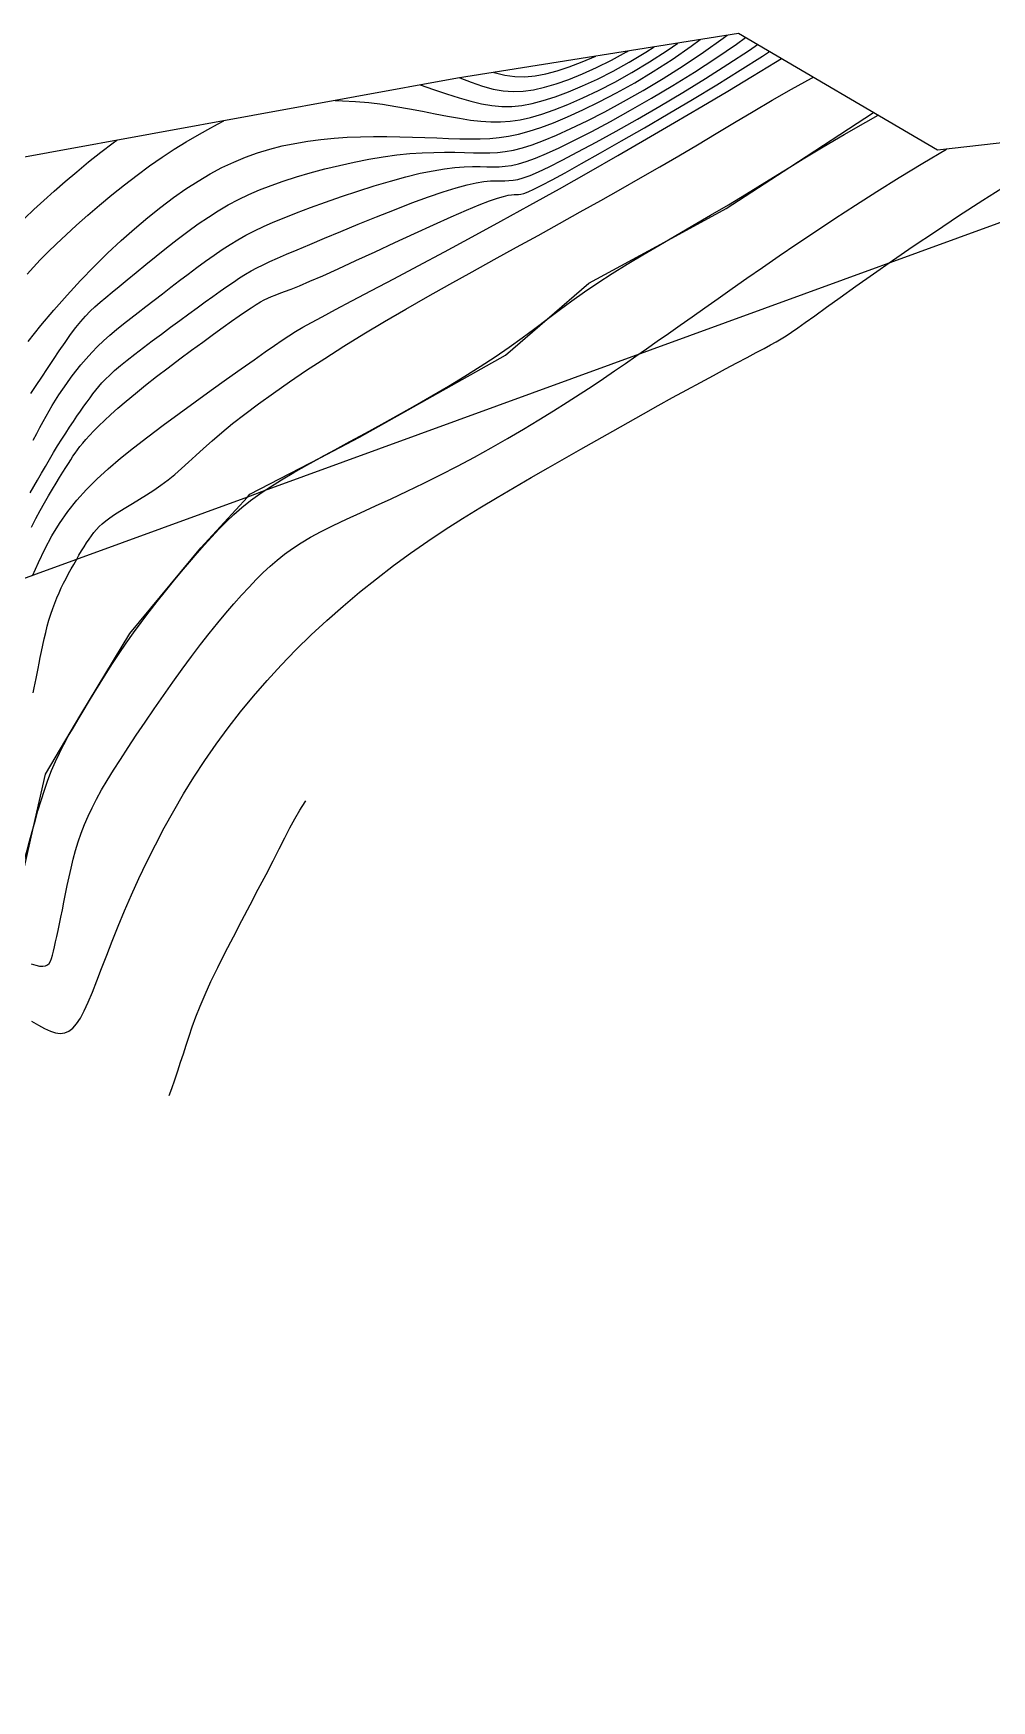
# Model space of a CAD drawing. Header units: metres. Extents: x 241192 to 243846, y 277833 to 281228.
# Drawn here: x 243705.2 to 243739.2, y 281166.8 to 281226 of the extents above; entities that cross this region are included whole.
import ezdxf

# ---------------------------------------------------------------- set-up
doc = ezdxf.new("R2010")
doc.units = ezdxf.units.M
for name, color, linetype in [('TERRAIN_BOUNDARY', 6, 'Continuous'), ('TERRAIN_CONTOUR_1M', 3, 'Continuous'), ('TERRAIN_CONTOUR_5M_SUPPLEMENT', 4, 'Continuous')]:
    doc.layers.add(name, color=color, linetype=linetype)

msp = doc.modelspace()

# ---------------------------------------------------------------- linework, layer by layer
at = {"layer": 'TERRAIN_BOUNDARY'}
msp.add_polyline3d([(243745.421, 281222.791, 0), (243737.295, 281221.867, 0), (243730.231, 281226.018, 0), (243720.239, 281224.425, 0), (243694.771, 281219.777, 0), (243676.151, 281213.339, 0), (243667.336, 281210.203, 0), (243634.22, 281202.514, 0), (243606.489, 281195.27, 0), (243594.248, 281193.958, 0), (243583.689, 281188.269, 0), (243579.782, 281189.576, 0), (243568.34, 281189.293, 0), (243546.752, 281188.108, 0)], dxfattribs=at)
at = {"layer": 'TERRAIN_CONTOUR_1M'}
for points in [[(243705.06, 281209.686, 13), (243705.187, 281209.909, 13), (243705.32, 281210.141, 13), (243705.458, 281210.381, 13), (243705.599, 281210.625, 13), (243705.743, 281210.871, 13), (243705.888, 281211.115, 13), (243706.032, 281211.355, 13), (243706.176, 281211.587, 13), (243706.317, 281211.81, 13), (243706.455, 281212.021, 13), (243706.589, 281212.222, 13), (243706.719, 281212.413, 13), (243706.844, 281212.593, 13), (243706.964, 281212.762, 13), (243707.078, 281212.92, 13), (243707.185, 281213.067, 13), (243707.286, 281213.205, 13), (243707.386, 281213.335, 13), (243707.49, 281213.463, 13), (243707.603, 281213.592, 13), (243707.732, 281213.727, 13), (243707.881, 281213.872, 13), (243708.056, 281214.031, 13), (243708.264, 281214.208, 13), (243708.507, 281214.405, 13), (243708.78, 281214.62, 13), (243709.078, 281214.849, 13), (243709.392, 281215.087, 13), (243709.718, 281215.33, 13), (243710.046, 281215.574, 13), (243710.372, 281215.814, 13), (243710.688, 281216.046, 13), (243710.989, 281216.266, 13), (243711.274, 281216.474, 13), (243711.545, 281216.669, 13), (243711.801, 281216.852, 13), (243712.045, 281217.021, 13), (243712.276, 281217.178, 13), (243712.496, 281217.322, 13), (243712.706, 281217.453, 13), (243712.908, 281217.571, 13), (243713.112, 281217.682, 13), (243713.329, 281217.791, 13), (243713.569, 281217.904, 13), (243713.845, 281218.027, 13), (243714.166, 281218.167, 13), (243714.545, 281218.327, 13), (243714.992, 281218.515, 13), (243715.513, 281218.734, 13), (243716.094, 281218.977, 13), (243716.715, 281219.233, 13), (243717.356, 281219.494, 13), (243717.999, 281219.749, 13), (243718.623, 281219.99, 13), (243719.208, 281220.206, 13), (243719.736, 281220.388, 13), (243720.191, 281220.528, 13), (243720.578, 281220.631, 13), (243720.903, 281220.702, 13), (243721.177, 281220.746, 13), (243721.408, 281220.77, 13), (243721.603, 281220.78, 13), (243721.772, 281220.781, 13), (243721.924, 281220.78, 13), (243722.066, 281220.782, 13), (243722.214, 281220.794, 13), (243722.379, 281220.825, 13), (243722.576, 281220.881, 13), (243722.819, 281220.97, 13), (243723.122, 281221.1, 13), (243723.498, 281221.277, 13), (243723.962, 281221.509, 13), (243724.521, 281221.801, 13), (243725.164, 281222.148, 13), (243725.875, 281222.541, 13), (243726.636, 281222.973, 13), (243727.431, 281223.435, 13), (243728.243, 281223.919, 13), (243729.055, 281224.417, 13), (243729.851, 281224.921, 13), (243730.615, 281225.423, 13), (243730.906, 281225.621, 13)], [(243705.078, 281213.219, 11), (243705.267, 281213.5, 11), (243705.466, 281213.799, 11), (243705.671, 281214.109, 11), (243705.88, 281214.423, 11), (243706.088, 281214.733, 11), (243706.293, 281215.03, 11), (243706.49, 281215.308, 11), (243706.678, 281215.558, 11), (243706.853, 281215.775, 11), (243707.021, 281215.966, 11), (243707.187, 281216.138, 11), (243707.358, 281216.3, 11), (243707.541, 281216.461, 11), (243707.741, 281216.63, 11), (243707.965, 281216.813, 11), (243708.218, 281217.021, 11), (243708.506, 281217.259, 11), (243708.824, 281217.522, 11), (243709.167, 281217.804, 11), (243709.527, 281218.097, 11), (243709.899, 281218.394, 11), (243710.277, 281218.689, 11), (243710.654, 281218.974, 11), (243711.026, 281219.242, 11), (243711.387, 281219.488, 11), (243711.741, 281219.713, 11), (243712.095, 281219.92, 11), (243712.453, 281220.11, 11), (243712.822, 281220.287, 11), (243713.207, 281220.454, 11), (243713.615, 281220.613, 11), (243714.05, 281220.766, 11), (243714.517, 281220.916, 11), (243715.01, 281221.061, 11), (243715.522, 281221.198, 11), (243716.044, 281221.326, 11), (243716.569, 281221.442, 11), (243717.089, 281221.544, 11), (243717.598, 281221.63, 11), (243718.086, 281221.697, 11), (243718.548, 281221.743, 11), (243718.984, 281221.773, 11), (243719.394, 281221.788, 11), (243719.78, 281221.792, 11), (243720.143, 281221.789, 11), (243720.484, 281221.782, 11), (243720.804, 281221.775, 11), (243721.104, 281221.77, 11), (243721.386, 281221.773, 11), (243721.661, 281221.787, 11), (243721.939, 281221.817, 11), (243722.23, 281221.869, 11), (243722.547, 281221.948, 11), (243722.899, 281222.059, 11), (243723.297, 281222.207, 11), (243723.753, 281222.397, 11), (243724.273, 281222.632, 11), (243724.851, 281222.912, 11), (243725.478, 281223.233, 11), (243726.142, 281223.592, 11), (243726.835, 281223.986, 11), (243727.545, 281224.412, 11), (243728.264, 281224.867, 11), (243728.981, 281225.348, 11), (243729.686, 281225.85, 11), (243729.822, 281225.952, 11)], [(243705.162, 281211.552, 12), (243705.287, 281211.792, 12), (243705.404, 281212.013, 12), (243705.515, 281212.218, 12), (243705.622, 281212.413, 12), (243705.73, 281212.601, 12), (243705.839, 281212.787, 12), (243705.955, 281212.974, 12), (243706.078, 281213.167, 12), (243706.212, 281213.368, 12), (243706.357, 281213.577, 12), (243706.513, 281213.793, 12), (243706.68, 281214.011, 12), (243706.856, 281214.232, 12), (243707.043, 281214.452, 12), (243707.241, 281214.67, 12), (243707.448, 281214.883, 12), (243707.664, 281215.09, 12), (243707.891, 281215.293, 12), (243708.127, 281215.493, 12), (243708.373, 281215.693, 12), (243708.629, 281215.895, 12), (243708.895, 281216.1, 12), (243709.171, 281216.311, 12), (243709.457, 281216.529, 12), (243709.753, 281216.757, 12), (243710.056, 281216.99, 12), (243710.364, 281217.227, 12), (243710.674, 281217.463, 12), (243710.983, 281217.695, 12), (243711.289, 281217.919, 12), (243711.589, 281218.133, 12), (243711.88, 281218.332, 12), (243712.161, 281218.514, 12), (243712.439, 281218.683, 12), (243712.723, 281218.842, 12), (243713.021, 281218.996, 12), (243713.342, 281219.148, 12), (243713.693, 281219.303, 12), (243714.085, 281219.464, 12), (243714.525, 281219.637, 12), (243715.018, 281219.822, 12), (243715.554, 281220.017, 12), (243716.119, 281220.215, 12), (243716.701, 281220.409, 12), (243717.284, 281220.596, 12), (243717.856, 281220.767, 12), (243718.403, 281220.918, 12), (243718.911, 281221.042, 12), (243719.37, 281221.136, 12), (243719.781, 281221.202, 12), (243720.149, 281221.245, 12), (243720.479, 281221.269, 12), (243720.775, 281221.28, 12), (243721.044, 281221.281, 12), (243721.288, 281221.278, 12), (243721.514, 281221.275, 12), (243721.726, 281221.277, 12), (243721.937, 281221.291, 12), (243722.159, 281221.321, 12), (243722.403, 281221.375, 12), (243722.683, 281221.459, 12), (243723.01, 281221.579, 12), (243723.398, 281221.742, 12), (243723.857, 281221.953, 12), (243724.397, 281222.217, 12), (243725.008, 281222.53, 12), (243725.676, 281222.887, 12), (243726.389, 281223.282, 12), (243727.133, 281223.71, 12), (243727.894, 281224.165, 12), (243728.66, 281224.642, 12), (243729.416, 281225.134, 12), (243730.15, 281225.637, 12), (243730.479, 281225.872, 12)], [(243757.188, 281225.724, 17), (243713.371, 281209.753, 17)], [(243715.889, 281223.631, 9), (243716.15, 281223.624, 9), (243716.618, 281223.599, 9), (243717.095, 281223.557, 9), (243717.575, 281223.497, 9), (243718.054, 281223.422, 9), (243718.529, 281223.338, 9), (243718.996, 281223.249, 9), (243719.45, 281223.16, 9), (243719.888, 281223.075, 9), (243720.307, 281222.998, 9), (243720.702, 281222.936, 9), (243721.073, 281222.892, 9), (243721.425, 281222.868, 9), (243721.768, 281222.867, 9), (243722.113, 281222.893, 9), (243722.467, 281222.946, 9), (243722.84, 281223.031, 9), (243723.242, 281223.148, 9), (243723.681, 281223.301, 9), (243724.165, 281223.492, 9), (243724.689, 281223.721, 9), (243725.247, 281223.986, 9), (243725.833, 281224.288, 9), (243726.44, 281224.627, 9), (243727.062, 281225.001, 9), (243727.691, 281225.41, 9), (243728.064, 281225.672, 9)], [(243705.106, 281208.467, 14), (243705.259, 281208.768, 14), (243705.411, 281209.054, 14), (243705.56, 281209.324, 14), (243705.705, 281209.577, 14), (243705.844, 281209.814, 14), (243705.976, 281210.034, 14), (243706.101, 281210.236, 14), (243706.215, 281210.42, 14), (243706.32, 281210.585, 14), (243706.412, 281210.732, 14), (243706.497, 281210.864, 14), (243706.577, 281210.986, 14), (243706.655, 281211.101, 14), (243706.737, 281211.214, 14), (243706.825, 281211.329, 14), (243706.924, 281211.449, 14), (243707.037, 281211.58, 14), (243707.167, 281211.726, 14), (243707.318, 281211.886, 14), (243707.491, 281212.062, 14), (243707.691, 281212.256, 14), (243707.918, 281212.468, 14), (243708.176, 281212.698, 14), (243708.467, 281212.948, 14), (243708.794, 281213.219, 14), (243709.157, 281213.51, 14), (243709.549, 281213.816, 14), (243709.958, 281214.129, 14), (243710.375, 281214.443, 14), (243710.789, 281214.751, 14), (243711.19, 281215.046, 14), (243711.568, 281215.322, 14), (243711.912, 281215.571, 14), (243712.215, 281215.787, 14), (243712.478, 281215.974, 14), (243712.707, 281216.132, 14), (243712.906, 281216.266, 14), (243713.081, 281216.377, 14), (243713.235, 281216.47, 14), (243713.374, 281216.546, 14), (243713.502, 281216.609, 14), (243713.626, 281216.662, 14), (243713.757, 281216.713, 14), (243713.909, 281216.769, 14), (243714.096, 281216.838, 14), (243714.33, 281216.928, 14), (243714.625, 281217.047, 14), (243714.994, 281217.203, 14), (243715.452, 281217.403, 14), (243716.003, 281217.652, 14), (243716.631, 281217.94, 14), (243717.309, 281218.253, 14), (243718.011, 281218.579, 14), (243718.713, 281218.903, 14), (243719.389, 281219.213, 14), (243720.014, 281219.494, 14), (243720.561, 281219.733, 14), (243721.013, 281219.921, 14), (243721.374, 281220.06, 14), (243721.658, 281220.159, 14), (243721.876, 281220.223, 14), (243722.04, 281220.261, 14), (243722.163, 281220.279, 14), (243722.257, 281220.285, 14), (243722.334, 281220.285, 14), (243722.406, 281220.286, 14), (243722.49, 281220.298, 14), (243722.599, 281220.329, 14), (243722.749, 281220.387, 14), (243722.956, 281220.481, 14), (243723.234, 281220.62, 14), (243723.599, 281220.812, 14), (243724.066, 281221.065, 14), (243724.645, 281221.386, 14), (243725.321, 281221.766, 14), (243726.073, 281222.195, 14), (243726.883, 281222.663, 14), (243727.729, 281223.159, 14), (243728.592, 281223.672, 14), (243729.451, 281224.191, 14), (243730.286, 281224.707, 14), (243731.08, 281225.21, 14), (243731.33, 281225.372, 14)], [(243718.912, 281224.183, 8), (243719.389, 281224.021, 8), (243719.852, 281223.866, 8), (243720.295, 281223.726, 8), (243720.711, 281223.606, 8), (243721.099, 281223.515, 8), (243721.465, 281223.453, 8), (243721.818, 281223.422, 8), (243722.168, 281223.422, 8), (243722.523, 281223.456, 8), (243722.893, 281223.523, 8), (243723.287, 281223.625, 8), (243723.714, 281223.762, 8), (243724.181, 281223.936, 8), (243724.683, 281224.147, 8), (243725.216, 281224.393, 8), (243725.771, 281224.675, 8), (243726.344, 281224.992, 8), (243726.927, 281225.343, 8), (243727.225, 281225.538, 8)], [(243720.32, 281224.438, 7), (243720.72, 281224.277, 7), (243721.125, 281224.138, 7), (243721.505, 281224.038, 7), (243721.868, 281223.976, 7), (243722.223, 281223.952, 7), (243722.579, 281223.965, 7), (243722.946, 281224.015, 7), (243723.332, 281224.101, 7), (243723.747, 281224.223, 7), (243724.197, 281224.381, 7), (243724.678, 281224.573, 7), (243725.184, 281224.801, 7), (243725.709, 281225.062, 7), (243726.247, 281225.357, 7), (243726.305, 281225.392, 7)], [(243721.526, 281224.63, 6), (243721.545, 281224.623, 6), (243721.917, 281224.531, 6), (243722.278, 281224.482, 6), (243722.636, 281224.475, 6), (243722.999, 281224.507, 6), (243723.378, 281224.578, 6), (243723.78, 281224.684, 6), (243724.213, 281224.825, 6), (243724.672, 281225, 6), (243725.152, 281225.208, 6), (243725.153, 281225.208, 6)], [(243705.161, 281202.581, 16), (243705.198, 281202.752, 16), (243705.233, 281202.921, 16), (243705.267, 281203.091, 16), (243705.301, 281203.265, 16), (243705.335, 281203.446, 16), (243705.372, 281203.636, 16), (243705.412, 281203.838, 16), (243705.456, 281204.051, 16), (243705.502, 281204.27, 16), (243705.553, 281204.493, 16), (243705.606, 281204.718, 16), (243705.663, 281204.942, 16), (243705.724, 281205.16, 16), (243705.788, 281205.372, 16), (243705.856, 281205.574, 16), (243705.928, 281205.767, 16), (243706.003, 281205.953, 16), (243706.081, 281206.132, 16), (243706.162, 281206.307, 16), (243706.245, 281206.477, 16), (243706.332, 281206.645, 16), (243706.42, 281206.812, 16), (243706.511, 281206.978, 16), (243706.603, 281207.143, 16), (243706.696, 281207.306, 16), (243706.789, 281207.464, 16), (243706.881, 281207.618, 16), (243706.973, 281207.765, 16), (243707.062, 281207.905, 16), (243707.149, 281208.035, 16), (243707.233, 281208.157, 16), (243707.318, 281208.27, 16), (243707.408, 281208.378, 16), (243707.505, 281208.483, 16), (243707.614, 281208.586, 16), (243707.739, 281208.691, 16), (243707.883, 281208.8, 16), (243708.05, 281208.915, 16), (243708.243, 281209.038, 16), (243708.458, 281209.169, 16), (243708.691, 281209.309, 16), (243708.936, 281209.457, 16), (243709.19, 281209.615, 16), (243709.447, 281209.782, 16), (243709.703, 281209.959, 16), (243709.954, 281210.145, 16), (243710.196, 281210.341, 16), (243710.436, 281210.549, 16), (243710.681, 281210.771, 16), (243710.939, 281211.008, 16), (243711.217, 281211.262, 16), (243711.523, 281211.535, 16), (243711.865, 281211.829, 16), (243712.25, 281212.146, 16), (243712.686, 281212.486, 16), (243713.169, 281212.848, 16), (243713.697, 281213.23, 16), (243714.268, 281213.628, 16), (243714.878, 281214.04, 16), (243715.525, 281214.463, 16), (243716.204, 281214.895, 16), (243716.914, 281215.333, 16), (243717.65, 281215.774, 16), (243718.409, 281216.216, 16), (243719.183, 281216.66, 16), (243719.968, 281217.102, 16), (243720.759, 281217.543, 16), (243721.549, 281217.98, 16), (243722.333, 281218.412, 16), (243723.106, 281218.838, 16), (243723.864, 281219.257, 16), (243724.605, 281219.669, 16), (243725.332, 281220.076, 16), (243726.044, 281220.478, 16), (243726.744, 281220.876, 16), (243727.431, 281221.272, 16), (243728.108, 281221.667, 16), (243728.774, 281222.06, 16), (243729.431, 281222.454, 16), (243730.086, 281222.848, 16), (243730.746, 281223.242, 16), (243731.418, 281223.637, 16), (243732.108, 281224.031, 16), (243732.825, 281224.426, 16), (243732.886, 281224.458, 16)], [(243732.048, 281221.262, 17), (243735.02, 281223.204, 17)], [(243704.946, 281217.459, 9), (243705.169, 281217.706, 9), (243705.415, 281217.964, 9), (243705.688, 281218.238, 9), (243705.993, 281218.533, 9), (243706.333, 281218.854, 9), (243706.705, 281219.194, 9), (243707.103, 281219.549, 9), (243707.522, 281219.911, 9), (243707.957, 281220.274, 9), (243708.402, 281220.633, 9), (243708.852, 281220.981, 9), (243709.301, 281221.31, 9), (243709.744, 281221.617, 9), (243710.177, 281221.899, 9), (243710.595, 281222.158, 9), (243710.992, 281222.392, 9), (243711.365, 281222.602, 9), (243711.707, 281222.788, 9), (243711.942, 281222.91, 9)], [(243732.048, 281221.262, 17), (243732.523, 281221.553, 17), (243733.237, 281221.983, 17), (243733.979, 281222.421, 17), (243734.754, 281222.865, 17), (243735.188, 281223.105, 17)], [(243704.871, 281219.451, 8), (243705.19, 281219.757, 8), (243705.537, 281220.078, 8), (243705.907, 281220.412, 8), (243706.299, 281220.754, 8), (243706.708, 281221.101, 8), (243707.132, 281221.447, 8), (243707.566, 281221.789, 8), (243708.008, 281222.122, 8), (243708.14, 281222.217, 8)], [(243705.091, 281192.948, 18), (243705.252, 281192.897, 18), (243705.392, 281192.865, 18), (243705.506, 281192.855, 18), (243705.598, 281192.868, 18), (243705.671, 281192.902, 18), (243705.729, 281192.957, 18), (243705.775, 281193.034, 18), (243705.814, 281193.132, 18), (243705.848, 281193.25, 18), (243705.882, 281193.388, 18), (243705.919, 281193.546, 18), (243705.959, 281193.723, 18), (243706.002, 281193.919, 18), (243706.047, 281194.132, 18), (243706.095, 281194.361, 18), (243706.146, 281194.606, 18), (243706.199, 281194.867, 18), (243706.254, 281195.141, 18), (243706.312, 281195.428, 18), (243706.372, 281195.726, 18), (243706.437, 281196.032, 18), (243706.508, 281196.343, 18), (243706.585, 281196.658, 18), (243706.67, 281196.972, 18), (243706.763, 281197.285, 18), (243706.868, 281197.592, 18), (243706.983, 281197.893, 18), (243707.112, 281198.192, 18), (243707.255, 281198.494, 18), (243707.416, 281198.802, 18), (243707.595, 281199.124, 18), (243707.794, 281199.462, 18), (243708.016, 281199.823, 18), (243708.262, 281200.212, 18), (243708.534, 281200.631, 18), (243708.826, 281201.075, 18), (243709.136, 281201.537, 18), (243709.459, 281202.01, 18), (243709.79, 281202.486, 18), (243710.124, 281202.96, 18), (243710.458, 281203.423, 18), (243710.787, 281203.868, 18), (243711.107, 281204.29, 18), (243711.418, 281204.687, 18), (243711.719, 281205.062, 18), (243712.011, 281205.413, 18), (243712.294, 281205.742, 18), (243712.567, 281206.049, 18), (243712.832, 281206.336, 18), (243713.087, 281206.602, 18), (243713.335, 281206.848, 18), (243713.58, 281207.078, 18), (243713.831, 281207.296, 18), (243714.094, 281207.504, 18), (243714.375, 281207.706, 18), (243714.682, 281207.905, 18), (243715.022, 281208.106, 18), (243715.401, 281208.312, 18), (243715.826, 281208.524, 18), (243716.291, 281208.746, 18), (243716.792, 281208.978, 18), (243717.323, 281209.221, 18), (243717.879, 281209.475, 18), (243718.454, 281209.743, 18), (243719.043, 281210.024, 18), (243719.64, 281210.32, 18), (243720.241, 281210.63, 18), (243720.84, 281210.952, 18), (243721.433, 281211.282, 18), (243722.014, 281211.616, 18), (243722.58, 281211.949, 18), (243723.126, 281212.278, 18), (243723.647, 281212.599, 18), (243724.138, 281212.908, 18), (243724.596, 281213.202, 18), (243725.026, 281213.482, 18), (243725.434, 281213.753, 18), (243725.825, 281214.017, 18), (243726.205, 281214.278, 18), (243726.581, 281214.539, 18), (243726.957, 281214.803, 18), (243727.34, 281215.073, 18), (243727.736, 281215.352, 18), (243728.147, 281215.643, 18), (243728.576, 281215.946, 18), (243729.026, 281216.262, 18), (243729.498, 281216.595, 18), (243729.997, 281216.944, 18), (243730.524, 281217.311, 18), (243731.082, 281217.698, 18), (243731.673, 281218.106, 18), (243732.298, 281218.534, 18), (243732.957, 281218.979, 18), (243733.651, 281219.439, 18), (243734.379, 281219.914, 18), (243735.141, 281220.401, 18), (243735.939, 281220.898, 18), (243736.771, 281221.403, 18), (243737.62, 281221.904, 18)], [(243727.592, 281218.594, 17), (243727.995, 281218.828, 17), (243728.606, 281219.184, 17), (243729.231, 281219.549, 17), (243729.866, 281219.927, 17), (243730.509, 281220.317, 17), (243731.163, 281220.718, 17), (243731.833, 281221.131, 17), (243732.048, 281221.262, 17)], [(243727.592, 281218.594, 17), (243729.789, 281219.787, 17), (243732.048, 281221.262, 17)], [(243705.103, 281190.908, 19), (243705.346, 281190.761, 19), (243705.569, 281190.641, 19), (243705.772, 281190.55, 19), (243705.956, 281190.492, 19), (243706.125, 281190.47, 19), (243706.281, 281190.488, 19), (243706.427, 281190.548, 19), (243706.567, 281190.653, 19), (243706.703, 281190.807, 19), (243706.839, 281191.013, 19), (243706.977, 281191.273, 19), (243707.12, 281191.584, 19), (243707.269, 281191.941, 19), (243707.426, 281192.34, 19), (243707.594, 281192.778, 19), (243707.774, 281193.25, 19), (243707.969, 281193.752, 19), (243708.18, 281194.28, 19), (243708.409, 281194.829, 19), (243708.656, 281195.397, 19), (243708.921, 281195.979, 19), (243709.203, 281196.572, 19), (243709.504, 281197.173, 19), (243709.821, 281197.778, 19), (243710.156, 281198.383, 19), (243710.507, 281198.986, 19), (243710.875, 281199.582, 19), (243711.261, 281200.172, 19), (243711.665, 281200.755, 19), (243712.087, 281201.332, 19), (243712.528, 281201.901, 19), (243712.989, 281202.463, 19), (243713.471, 281203.018, 19), (243713.973, 281203.565, 19), (243714.496, 281204.104, 19), (243715.039, 281204.634, 19), (243715.599, 281205.153, 19), (243716.174, 281205.661, 19), (243716.761, 281206.155, 19), (243717.358, 281206.634, 19), (243717.963, 281207.098, 19), (243718.573, 281207.543, 19), (243719.188, 281207.97, 19), (243719.804, 281208.379, 19), (243720.42, 281208.773, 19), (243721.035, 281209.153, 19), (243721.648, 281209.521, 19), (243722.257, 281209.878, 19), (243722.861, 281210.227, 19), (243723.457, 281210.569, 19), (243724.046, 281210.906, 19), (243724.626, 281211.238, 19), (243725.196, 281211.563, 19), (243725.756, 281211.881, 19), (243726.306, 281212.191, 19), (243726.844, 281212.494, 19), (243727.371, 281212.788, 19), (243727.886, 281213.073, 19), (243728.387, 281213.347, 19), (243728.871, 281213.609, 19), (243729.332, 281213.858, 19), (243729.767, 281214.09, 19), (243730.169, 281214.304, 19), (243730.535, 281214.499, 19), (243730.859, 281214.671, 19), (243731.136, 281214.82, 19), (243731.366, 281214.944, 19), (243731.562, 281215.053, 19), (243731.739, 281215.158, 19), (243731.915, 281215.268, 19), (243732.106, 281215.395, 19), (243732.329, 281215.549, 19), (243732.6, 281215.741, 19), (243732.935, 281215.982, 19), (243733.348, 281216.279, 19), (243733.837, 281216.63, 19), (243734.396, 281217.027, 19), (243735.02, 281217.467, 19), (243735.702, 281217.943, 19), (243736.438, 281218.448, 19), (243737.221, 281218.978, 19), (243738.046, 281219.526, 19), (243738.907, 281220.087, 19), (243739.803, 281220.653, 19)], [(243723.422, 281215.854, 17), (243723.423, 281215.855, 17), (243723.858, 281216.18, 17), (243724.298, 281216.505, 17), (243724.753, 281216.829, 17), (243725.229, 281217.153, 17), (243725.734, 281217.479, 17), (243726.265, 281217.809, 17), (243726.821, 281218.142, 17), (243727.399, 281218.482, 17), (243727.592, 281218.594, 17)], [(243723.422, 281215.854, 17), (243724.909, 281217.137, 17), (243727.592, 281218.594, 17)], [(243715.36, 281210.932, 17), (243715.367, 281210.936, 17), (243715.879, 281211.215, 17), (243716.415, 281211.506, 17), (243716.972, 281211.808, 17), (243717.549, 281212.124, 17), (243718.139, 281212.452, 17), (243718.736, 281212.789, 17), (243719.333, 281213.132, 17), (243719.922, 281213.48, 17), (243720.497, 281213.829, 17), (243721.051, 281214.177, 17), (243721.577, 281214.522, 17), (243722.071, 281214.862, 17), (243722.537, 281215.196, 17), (243722.985, 281215.527, 17), (243723.422, 281215.854, 17)], [(243715.36, 281210.932, 17), (243716.755, 281211.658, 17), (243721.95, 281214.584, 17), (243723.422, 281215.854, 17)], [(243712.775, 281209.536, 17), (243712.863, 281209.632, 17), (243715.36, 281210.932, 17)], [(243713.371, 281209.753, 17), (243713.59, 281209.899, 17), (243713.991, 281210.15, 17), (243714.421, 281210.405, 17), (243714.881, 281210.667, 17), (243715.36, 281210.932, 17)], [(243705.177, 281197.818, 17), (243705.229, 281198.011, 17), (243705.333, 281198.382, 17), (243705.443, 281198.754, 17), (243705.559, 281199.121, 17), (243705.683, 281199.475, 17), (243705.813, 281199.81, 17), (243705.951, 281200.13, 17), (243706.097, 281200.437, 17), (243706.25, 281200.736, 17), (243706.411, 281201.031, 17), (243706.58, 281201.325, 17), (243706.756, 281201.624, 17), (243706.939, 281201.93, 17), (243707.131, 281202.248, 17), (243707.33, 281202.576, 17), (243707.538, 281202.914, 17), (243707.756, 281203.261, 17), (243707.983, 281203.615, 17), (243708.221, 281203.975, 17), (243708.47, 281204.34, 17), (243708.731, 281204.708, 17), (243709.002, 281205.08, 17), (243709.284, 281205.451, 17), (243709.571, 281205.82, 17), (243709.861, 281206.184, 17), (243710.151, 281206.54, 17), (243710.438, 281206.886, 17), (243710.719, 281207.219, 17), (243710.991, 281207.537, 17), (243711.252, 281207.838, 17), (243711.507, 281208.124, 17), (243711.761, 281208.397, 17), (243712.02, 281208.659, 17), (243712.29, 281208.913, 17), (243712.576, 281209.162, 17), (243712.885, 281209.408, 17), (243713.221, 281209.653, 17), (243713.371, 281209.753, 17)], [(243713.371, 281209.753, 17), (243712.775, 281209.536, 17)], [(243712.775, 281209.536, 17), (243595.401, 281166.753, 17), (243595.626, 281166.766, 17)], [(243705.177, 281197.818, 17), (243705.602, 281199.69, 17), (243706.858, 281201.803, 17), (243708.601, 281204.68, 17), (243711.12, 281207.728, 17), (243712.775, 281209.536, 17)], [(243709.999, 281188.26, 21), (243710.085, 281188.511, 21), (243710.193, 281188.824, 21), (243710.299, 281189.136, 21), (243710.401, 281189.444, 21), (243710.5, 281189.75, 21), (243710.598, 281190.058, 21), (243710.702, 281190.374, 21), (243710.816, 281190.705, 21), (243710.946, 281191.058, 21), (243711.096, 281191.44, 21), (243711.272, 281191.855, 21), (243711.479, 281192.312, 21), (243711.72, 281192.813, 21), (243711.988, 281193.35, 21), (243712.275, 281193.909, 21), (243712.571, 281194.478, 21), (243712.87, 281195.044, 21), (243713.161, 281195.595, 21), (243713.436, 281196.118, 21), (243713.687, 281196.601, 21), (243713.907, 281197.035, 21), (243714.103, 281197.424, 21), (243714.284, 281197.777, 21), (243714.459, 281198.103, 21), (243714.637, 281198.409, 21), (243714.826, 281198.705, 21), (243714.847, 281198.733, 21)], [(243702.807, 281196.044, 17), (243703.083, 281195.937, 17), (243703.382, 281195.827, 17), (243703.646, 281195.746, 17), (243703.875, 281195.697, 17), (243704.07, 281195.687, 17), (243704.235, 281195.715, 17), (243704.375, 281195.781, 17), (243704.494, 281195.886, 17), (243704.597, 281196.029, 17), (243704.69, 281196.21, 17), (243704.776, 281196.429, 17), (243704.86, 281196.686, 17), (243704.946, 281196.979, 17), (243705.036, 281197.302, 17), (243705.13, 281197.648, 17), (243705.177, 281197.818, 17)], [(243702.807, 281196.044, 17), (243704.244, 281195.284, 17), (243704.828, 281196.285, 17), (243705.177, 281197.818, 17)]]:
    msp.add_polyline3d(points, dxfattribs=at)
at = {"layer": 'TERRAIN_CONTOUR_5M_SUPPLEMENT'}
for points in [[(243704.983, 281215.069, 10), (243705.429, 281215.63, 10), (243705.892, 281216.18, 10), (243706.365, 281216.716, 10), (243706.844, 281217.232, 10), (243707.325, 281217.728, 10), (243707.806, 281218.201, 10), (243708.286, 281218.651, 10), (243708.762, 281219.075, 10), (243709.233, 281219.472, 10), (243709.695, 281219.841, 10), (243710.148, 281220.181, 10), (243710.589, 281220.49, 10), (243711.021, 281220.769, 10), (243711.446, 281221.021, 10), (243711.867, 281221.245, 10), (243712.288, 281221.444, 10), (243712.71, 281221.619, 10), (243713.136, 281221.771, 10), (243713.57, 281221.902, 10), (243714.013, 281222.014, 10), (243714.465, 281222.107, 10), (243714.923, 281222.183, 10), (243715.386, 281222.244, 10), (243715.853, 281222.289, 10), (243716.323, 281222.322, 10), (243716.792, 281222.342, 10), (243717.261, 281222.351, 10), (243717.727, 281222.351, 10), (243718.187, 281222.343, 10), (243718.64, 281222.331, 10), (243719.082, 281222.315, 10), (243719.511, 281222.298, 10), (243719.924, 281222.283, 10), (243720.319, 281222.271, 10), (243720.693, 281222.266, 10), (243721.046, 281222.268, 10), (243721.385, 281222.283, 10), (243721.719, 281222.313, 10), (243722.058, 281222.363, 10), (243722.41, 281222.437, 10), (243722.787, 281222.539, 10), (243723.196, 281222.672, 10), (243723.648, 281222.84, 10), (243724.149, 281223.048, 10), (243724.695, 281223.294, 10), (243725.279, 281223.579, 10), (243725.895, 281223.902, 10), (243726.537, 281224.262, 10), (243727.197, 281224.659, 10), (243727.868, 281225.092, 10), (243728.545, 281225.561, 10), (243728.867, 281225.8, 10)], [(243705.143, 281206.735, 15), (243705.349, 281207.212, 15), (243705.577, 281207.688, 15), (243705.826, 281208.154, 15), (243706.098, 281208.6, 15), (243706.392, 281209.021, 15), (243706.71, 281209.42, 15), (243707.054, 281209.802, 15), (243707.426, 281210.174, 15), (243707.828, 281210.542, 15), (243708.263, 281210.912, 15), (243708.732, 281211.289, 15), (243709.238, 281211.68, 15), (243709.779, 281212.087, 15), (243710.344, 281212.505, 15), (243710.919, 281212.923, 15), (243711.487, 281213.333, 15), (243712.035, 281213.724, 15), (243712.548, 281214.088, 15), (243713.011, 281214.414, 15), (243713.409, 281214.694, 15), (243713.735, 281214.922, 15), (243714.006, 281215.109, 15), (243714.248, 281215.269, 15), (243714.485, 281215.418, 15), (243714.744, 281215.571, 15), (243715.05, 281215.742, 15), (243715.427, 281215.946, 15), (243715.9, 281216.198, 15), (243716.489, 281216.509, 15), (243717.186, 281216.877, 15), (243717.975, 281217.295, 15), (243718.843, 281217.757, 15), (243719.776, 281218.256, 15), (243720.758, 281218.785, 15), (243721.775, 281219.339, 15), (243722.813, 281219.911, 15), (243723.859, 281220.494, 15), (243724.904, 281221.084, 15), (243725.941, 281221.676, 15), (243726.96, 281222.265, 15), (243727.956, 281222.846, 15), (243728.92, 281223.414, 15), (243729.844, 281223.965, 15), (243730.721, 281224.494, 15), (243731.546, 281224.997, 15), (243731.753, 281225.123, 15)]]:
    msp.add_polyline3d(points, dxfattribs=at)

doc.saveas('drawing.dxf')
